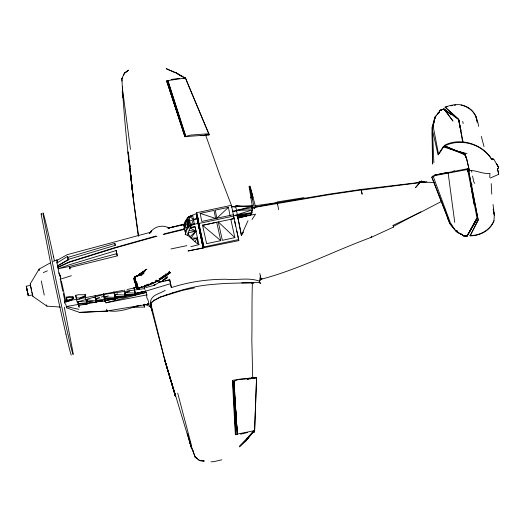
<?xml version="1.0" encoding="UTF-8"?>
<svg xmlns="http://www.w3.org/2000/svg" width="525" height="525" viewBox="0 0 525 525"><rect width="100%" height="100%" fill="white"/><g stroke="black" fill="none" stroke-linecap="round" stroke-linejoin="round"><path stroke-width="0.79" d="M103.642 293.495L103.602 296.376L101.286 297.025M114.713 294.407L115.644 296.317L124.753 296.881L124.812 293.331M432.62 163.931L432.298 133.153C432.639 125.711 433.007 116.694 439.609 112.009M151.574 308.438L150.859 306.994L164.555 359.113L175.022 394.157L164.994 361.102L175.481 396.552L164.896 360.695L164.588 357.65M135.594 280.455L136.71 285.902L135.995 285.961M234.15 388.192L233.723 381.321L238.055 379.588L256.554 378.118L254.573 431.931L252.249 432.567M181.748 76.433L175.56 72.548L185.417 78.002L185.391 78.547L175.56 72.548L166.241 68.696L175.015 72.712M489.74 177.411L489.969 173.388C482.6 174.366 475.788 169.759 468.582 170.618L478.203 220.152L470.059 235.869C480.185 235.823 490.094 230.6 493.986 220.94L494.288 214.882L493.021 204.481M146.856 294.892L105.893 302.813L105.413 300.713L146.291 292.438L146.856 294.892L146.705 297.498L147.991 299.854L148.969 304.1L107.021 310.997L79.662 312.441L66.728 307.893L65.743 304.264L64.792 303.391L64.516 302.216L66.308 300.582M433.873 162.816L432.482 130.246L432.652 127.293L434.378 120.835L431.97 127.601L432.541 163.964M190.87 246.711L198.962 244.624C194.624 242.104 191.527 238.153 187.615 235.246C188.803 229.825 191.842 224.831 193.463 219.43L197.151 218.157L198.785 226.59M187.543 218.295L187.451 219.614L187.143 218.065L189.525 216.333L189.801 216.963L187.543 218.295L187.451 219.614L188.908 227.095L187.058 229.477L185.233 234.583L187.615 235.246M253.765 431.274L253.805 430.789L235.344 434.483L232.404 380.395L240.588 379.043L256.443 377.495L252.341 378.577M188.941 225.488L189.696 216.444L192.642 215.178L194.309 223.788L188.632 225.711L187.904 222.023L193.463 219.43L189.696 216.444L187.445 217.783L191.297 224.7L188.613 225.277M467.617 171.787L467.591 169.523L435.921 175.376L433.059 175.987L431.819 177.122L449.735 223.374L455.667 230.862L458.299 232.903L460.733 233.947L460.819 234.393L462.361 234.642L463.352 235.843L467.125 236.086L467.506 234.563M62.79 291.204L60.237 279.221L60.5 276.885L58.918 272.803L57.803 267.153L69.339 261.863L115.546 247.413L156.043 236.02M259.849 273.466L260.354 275.94L259.547 281.249L259.928 283.31M185.233 234.583L185.574 232.614L185.233 231.151L188.002 226.229L186.723 219.621L186.178 221.005M134.8 291.047L135.562 294.945L124.97 294.486L125.298 292.648L129.813 291.086M434.523 120.054L435.1 116.931L436.505 115.5M278.663 209.705L277.285 202.755L255.865 206.889L254.369 208.261L251.98 207.552L252.466 209.843L250.307 215.67L250.773 213.275M56.772 260.472L56.536 259.868L56.615 260.564L57.422 261.017L57.015 262.992L57.862 267.461L69.412 262.211L115.631 247.826L156.916 236.257M188.317 217.763L188.501 216.923L192.052 215.729M435.323 118.033L435.1 116.931L433.112 126.02L438.664 154.77M183.927 224.306L183.56 225.953L184.341 226.288L183.927 224.306L185.377 220.822L187.235 218.479M123.073 97.893L122.312 92.236L122.581 91.101M197.544 243.6L197.492 237.956L190.988 238.16L195.989 231.144L190.332 228.158L191.152 224.72L194.309 223.788M186.723 219.621L184.098 228.952L185.574 232.614M250.307 215.67L252.466 209.843L251.81 206.443L235.666 206.056L249.408 206.588L235.666 206.141L241.395 235.305L243.613 232.004M187.464 227.647L188.002 226.229L187.307 222.692L187.904 222.023M123.815 74.629L124.523 73.185L128.428 70.363L124.484 73.034L121.866 78.652C124.628 131.171 131.217 183.52 138.206 235.646M185.627 222.397L184.262 225.868L184.098 228.952L163.872 233.94M248.017 220.671L241.395 235.305L237.996 218.151L251.324 214.364M164.968 280.763L169.66 279.7L171.373 287.615C189.026 281.8 207.565 279.254 226.118 279.234C237.156 280.429 249.001 277.121 259.547 281.249L261.128 279.274C299.237 269.286 334.215 250.891 371.057 237.431L371.634 236.217M189.144 222.607L188.856 219.883M470.059 235.869L478.17 220.001L468.582 170.618M476.457 218.899L467.112 236.033L476.68 219.87L476.372 218.269M467.591 169.523L477.041 218.183L467.125 236.086L463.352 235.843L461.987 234.577M493.927 220.684C490.042 230.383 480.119 235.489 470 235.613M455.733 230.514L456.586 231.761L461.534 234.15L462.479 235.246L467.066 235.83L477.041 218.183M476.68 219.87L467.066 235.83M143.62 271.517L139.702 274.109L139.178 275.002L141.665 272.836L144.447 272.101M31.48 290.266L30.24 283.868L39.08 269.128L50.315 262.868M361.154 189.138L361.272 190.109L426.825 181.794M439.202 153.694L443.625 146.836L445.115 146.744L454.998 150.15L443.513 146.258L439.084 153.09M149.933 233.192C153.287 226.623 163.026 224.05 169.109 228.198M144.349 304.172L149.474 306.298L151.082 303.85L151.338 305.222M437.351 114.437L439.432 112.363L437.483 113.82M142.465 273.44L139.663 274.076L138.508 275.435L140.346 273.761L143.154 273.138M252.026 219.443L255.57 214.161L237.897 217.691L246.428 216.3M194.952 241.657L197.492 237.956L192.262 239.577M184.012 224.877L186.815 220.113L187.464 223.447M138.528 275.546L137.845 275.848L139.02 274.608L143.305 274.011M66.465 301.153L67.029 300.385L73.395 298.482L69.438 300.963L66.557 301.475L66.367 297.202L69.234 296.599L73.126 297.216L73.408 298.489L69.346 300.425L76.597 299.355L76.657 299.742L79.544 299.237L85.522 295.601L85.621 296.1L79.472 298.797L123.139 290.358M244.63 441.597L245.923 440.849L253.063 431.891L239.42 446.217L246.816 439.668L253.28 431.931M149.349 233.559L151.725 230.449L149.914 232.772M496.25 163.4L498.684 167.442L497.523 168.971L498.75 174.313L490.238 178.067M122.062 81.152L121.866 78.652L122.666 77.621M245.923 440.849L253.063 431.891M434.313 175.901L435.094 174.943L442.188 173.48M434.339 176.039L435.12 175.074L467.427 168.742L468.759 171.281L467.197 171.603M175.166 394.918L175.455 396.447L164.555 359.113L150.99 304.283L150.767 303.089L152.598 301.252M143.968 273.571L141.067 273.787L138.397 275.061L139.663 274.076M86.927 300.103L87.557 301.448L96.003 302.676L95.786 301.258M424.312 181.657L420.256 182.149L415.452 187.72L420.23 182.044L434.267 182.529M253.805 430.789L246.612 439.123L253.214 431.878M139.086 274.759L140.326 273.65L141.711 273.256M255.623 206.889L254.369 208.261L250.13 188.849M440.961 110.657L441.879 109.653L443.966 108.938L452.99 121.045L443.992 109.043L458.673 119.621L462.637 141.901M139.02 274.608L138.429 275.225L141.848 274.089M57.422 261.017L56.785 261.68L57.015 262.992L67.548 256.371L68.257 259.921L57.553 265.88L68.828 259.238L115.165 245.359L114.837 243.39L67.745 257.427L68.257 259.921M277.312 202.86L329.339 194.106L361.134 189.44L414.461 183.061L421.654 181.768L417.388 182.752L421.509 181.04L420.282 182.293L424.338 181.794M152.079 302.361L153.904 300.523L159.908 297.255L166.228 295.372L166.123 294.82L166.215 295.319L172.541 293.436L172.443 292.937L172.528 293.383L183.061 290.227L194.532 287.89M166.845 277.423L164.371 279.582L162.31 280.422M260.722 283.664L260.584 282.916L259.691 282.621L253.838 282.634L252.361 283.881C251.764 302.531 252.151 321.202 251.829 339.826L252.702 377.862M139.151 274.883L140.372 273.683L138.495 275.356M239.63 446.906L246.337 440.291M166.222 278.073L165.021 279.083M165.277 277.338L165.907 276.734M166.747 277.056L167.377 276.452M228.427 207.336L216.832 218.229L215.263 210.144L228.427 207.336L229.996 215.421M420.256 182.195L421.509 181.04M137.845 275.848L138.672 275.126M149.172 284.543L151.974 283.592L151.758 282.581L151.968 283.539L152.657 283.231L152.434 282.227L153.359 283.034L155.433 282.128L156.096 281.669L155.853 280.56L156.083 281.617L157.48 281.111L156.516 280.101L157.474 281.059L160.178 279.536L159.2 278.48L160.171 279.49L161.477 278.467L161.201 277.207L161.477 278.467L162.848 277.81L162.573 276.55L162.842 277.758L163.498 277.246L163.222 275.993L163.485 277.2L164.85 276.485L163.852 275.376L164.837 276.439L165.493 275.927L165.185 274.516L165.487 275.874L168.833 273.735L168.512 272.278L168.82 273.689L170.166 272.875L169.129 271.563L170.166 272.875M208.051 135.096L209.383 134.708L202.991 135.726L208.93 134.197L208.819 133.737L185.384 77.766L183.251 78.087M124.523 73.185L128.382 70.068M121.866 78.652L122.732 77.956M140.346 273.518L141.612 272.534M470.492 185.404L471.758 184.419M167.022 277.968L167.646 277.495M470.452 185.279L471.745 184.36M250.195 378.932L251.738 377.902M188.002 226.229L184.098 228.952L187.307 222.692M247.682 379.253L249.244 378.164M157.598 283.461L152.821 285.725L145.714 287.634M157.953 281.945L158.609 281.498M159.423 281.708L160.086 281.262M158.189 282.929L158.852 282.476M439.346 111.917L438.027 112.77L438.119 113.269L439.438 112.376L438.742 112.711L439.786 110.407L441.879 109.653M170.31 272.613C160.985 279.753 150.708 285.626 139 288.14C140.011 289.282 137.911 289.892 137.753 288.862L136.894 288.304L136.992 288.94L137.78 289.144M250.714 378.683L254.087 377.672M153.261 300.877L160.604 296.914L164.089 295.765M56.615 260.564L67.305 254.658L151.292 232.076M142.938 271.642L144.25 270.913M144.867 270.224L146.869 269.128M136.382 276.13L137.747 275.815L135.667 276.301L137.819 276.288L136.388 276.183L137.714 275.513L137.025 275.783M144.204 270.637L146.206 269.568M371.057 237.431L393.507 227.069L393.435 226.406L420.912 211.785M470.708 186.296L472.041 185.588M142.255 271.983L145.622 270.414M444.905 145.858C460.583 137.917 482.226 144.112 491.492 159.075L493.795 159.265L491.439 158.78C482.068 144.04 460.543 137.11 444.767 145.162L444.905 145.858L454.991 150.596L464.71 153.595L466.548 158.314M441.571 201.357L420.932 212.133L393.081 225.356L393.507 227.069M162.98 280.317L166.268 278.099L162.98 280.133M260.715 279.261L262.159 278.512M461.534 234.15L460.845 234.498L462.387 234.741M165.237 290.312C160.328 293.705 151.692 294.512 150.531 301.442L150.944 303.247M249.218 187.156L250.176 187.005L253.011 197.407M192.727 215.65L189.683 217.12L189.545 216.438L196.271 213.642L197.413 219.726M251.974 208.261L251.908 206.962L252.092 208.13L253.654 207.578M137.064 275.828L139.086 275.048L142.013 275.008L138.403 275.218M187.418 223.243L188.094 222.935L187.425 219.188M247.728 379.365L251.416 378.131M43.286 272.6L47.375 270.815M142.951 271.911L145.005 271.11M137.215 305.911C128.448 308.943 118.827 312.191 109.548 310.977M140.503 305.242L133.507 307.348L144.677 307L144.375 305.452M198.115 223.158L191.29 225.396M197.262 218.741L193.574 220.008M191.264 225.291L189.098 226.301L188.908 227.095M140.982 273.184L142.354 272.711M142.38 272.869L139.742 274.299M124.176 289.925L125.409 296.737L115.644 296.317L115.237 294.577L117.502 293.81M460.353 128.074L458.633 119.241L445.088 107.12C451.658 104.803 459.217 103.215 465.8 106.352C473.957 109.732 477.428 118.125 478.616 126.361M445.148 107.376L447.248 106.7M234.117 218.964L233.448 215.854L252.466 209.843L236.499 210.42L232.536 211.155M190.332 228.158L194.998 226.669L198.962 244.624M114.811 295.562L115.493 299.06L104.921 298.699L104.541 297.065L108.301 295.864M247.505 432.528L240.594 434.195M60.237 279.221L71.393 275.717M164.791 295.536C178.316 290.679 192.281 286.755 206.574 285.022A302.275 217.048 -11 0 1 226.839 283.388L253.838 282.634M53.123 261.299L57.33 259.98M64.516 302.216L72.214 299.814M136.585 281.702L137.412 285.725L136.71 285.902M252.906 431.845L254.441 431.373L253.063 431.622M116.169 250.543L69.877 264.639L58.124 268.813L69.517 266.411L116.839 253.647L116.169 250.543L117.265 255.878L69.727 267.619L70.022 269.108L69.517 266.411L69.727 267.619M169.66 279.7L170.553 283.684L145.983 291.06L134.846 293.711M443.31 109.344L439.786 110.407L443.966 108.938L449.026 113.183M252.643 212.71L237.786 217.173L237.313 214.633M86.034 300.241L87.288 303.903L86.645 304.093L78.251 303.384L77.792 301.343M188.016 222.58L189.348 222.187M94.047 297.741L95.576 297.294L95.182 295.26M443.336 109.449L444.038 109.246M144.283 287.07L144.578 288.592L103.963 294.374L77.116 302.052L76.519 298.974M104.547 296.756L105.472 301.192L104.705 301.402L96.259 300.175L95.885 298.535L99.743 297.458M252.538 432.462L254.573 431.931L256.554 378.118M236.591 210.833L236.499 210.42L251.81 206.443L250.222 206.62M105.893 302.813L146.291 292.438M168.486 228.047L183.317 224.339M163.177 234.596L184.19 229.432M134.026 287.982L136.323 287.418M105.413 300.713L132.458 294.282M251.272 283.231L253.621 282.68M168.571 228.152L176.459 226.295M178.034 225.927L182.766 224.812L167.777 228.073M221.786 459.815L213.957 461.639L211.011 461.803M159.502 281.997L163.406 281.118M105.289 300.241L113.269 298.443M114.863 298.082L122.843 296.284M124.438 295.923L131.618 294.302M134.813 293.58L145.983 291.06L135.266 293.449L134.558 290.325M237.779 216.471L235.423 215.257L237.562 215.821L251.403 212.73L237.339 214.751M127.043 289.557L136.526 287.438M158.655 282.476L169.719 280.002M200.668 135.713L204.612 135.188M124.753 296.881L125.409 296.737M185.417 78.002L166.707 80.771L167.213 82.556L168.794 82.215M220.769 240.653L202.552 225.31L216.707 222.239L220.769 240.653L206.607 243.672L202.486 224.963M27.202 291.132L26.25 286.23L30.542 285.311L30.66 285.698M26.821 288.743L26.604 287.91L28.271 295.778L32.563 294.86L32.458 294.525M231.394 205.321L238.658 239.558L203.89 246.967L196.619 212.723L231.394 205.321L231.827 207.211M200.169 213.367L214.049 210.4L215.611 218.485L200.169 213.367L201.731 221.445L233.212 214.732M198.706 223.512L233.481 216.103L233.75 217.284M199.343 224.208L198.05 224.477M442.975 173.322L446.88 172.489M453.127 171.163L454.689 170.828M202.552 225.31L234.032 218.603L233.96 218.256M234.865 237.648L222.344 240.319L218.282 221.904L234.865 237.648L230.797 219.24L234.032 218.603M76.657 299.742L75.705 295.332L78.566 294.722L85.319 294.774L85.621 296.1M66.557 301.475L66.367 297.202L67.029 300.385L66.472 297.8L73.06 296.868L73.395 298.482M171.006 248.942L186.808 245.648M238.586 239.446L238.809 240.607L187.989 250.976L203.149 248.023L200.602 235.751M77.864 301.383L78.737 305.484L102.874 300.72M417.355 182.602L420.256 182.149M361.239 189.958L329.444 194.644L254.782 207.375M168.538 81.46L166.957 81.756L169.148 88.377M232.647 211.739L236.611 210.998M236.499 210.42L251.862 207.69M204.796 135.306L207.034 134.938M235.791 206.784L231.696 206.699M304.001 197.656L277.161 201.948L277.397 203.326M85.982 300.694L87.55 300.444M450.942 105.768L452.537 105.525M454.125 105.276L455.72 105.033M171.157 79.465L179.688 78.35M82.425 303.713L66.34 306.561L78.868 309.317M87.157 302.997L92.676 302.157M95.826 301.678L102.92 300.602M254.782 205.787L276.636 202.709M449.216 220.677L448.488 220.776L447.182 215.821M66.439 300.832L64.26 301.133L64.568 299.197L63.295 293.488M139.059 274.798L139.762 274.706L138.377 275.1L139.086 275.048M202.184 135.378L185.148 136.612L180.698 123.021M149.474 306.298L150.924 306.167M238.941 206.601L252.302 205.537M208.819 133.737L190.227 135.122L185.87 136.421L167.803 80.469L185.771 136.835M463.352 235.843L466.338 235.928M137.753 288.862L139.282 289.19L137.786 288.921L136.795 287.628L136.94 288.468L136.795 287.72L138.534 288.921L137.255 286.132M79.715 312.336L107.894 311.2L107.021 310.997L106.608 309.205M235.193 206.791L233.789 206.83L235.758 206.515M241.671 282.916L253.424 282.824M237.562 215.821L249.506 215.683M136.264 284.97L135.502 284.963L135.975 287.319L137.681 288.33L137.786 288.921M104.541 297.065L115.028 297.327L115.493 299.06M197.873 459.303L199.618 460.602L204.094 460.727L199.585 460.451L195.241 457.177L190.942 446.401L164.555 359.113M104.921 298.699L115.421 299.02M124.97 294.486L135.562 294.945M125.298 292.648L135.083 293.114L135.489 294.906M115.237 294.577L125.022 295.05M76.223 297.892L79.255 298.049L85.536 295.785L85.227 294.276L85.319 294.774M78.251 303.384L87.288 303.903M243.757 206.588L235.666 206.056L235.797 206.85M32.215 293.495L32.885 296.356L46.922 306.147L60.434 307.072M189.092 230.593L195.989 231.144L194.998 226.669L190.529 227.41L190.385 226.662M79.308 301.488L86.901 302.21M102.401 300.851L96.259 300.175L95.307 298.154M96.049 302.617L87.557 301.448L87.17 299.762L95.622 301.042L96.003 302.676M462.479 235.246L466.364 236.033M95.885 298.535L104.337 299.814L104.705 301.402M199.618 460.602L204.238 461.429M450.102 148.851L455.05 150.235L450.076 148.752M454.991 150.596L466.948 153.615M450.634 148.208L452.051 148.641M146.528 285.003L147.591 285.338M197.19 458.253L196.127 457.918L197.019 458.627L195.241 457.177L196.37 457.859M461.081 105.026C468.366 106.857 476.024 112.114 476.687 120.199M145.13 285.521L146.199 285.882M460.497 151.968L464.717 153.536L465.596 157.428M464.848 154.199L455.72 150.439M445.141 146.875L443.513 146.258L444.99 146.107L449.932 147.991M469.494 171.209L466.679 159.009L464.973 154.862L455.838 151.036L443.625 146.836M469.389 170.658L466.574 158.458L464.868 154.304L455.707 150.367M462.525 152.427L464.71 153.595M144.06 286.433L144.887 286.88L144.047 286.381M195.241 457.177L196.363 457.807M174.412 72.286L175.009 72.68M137.478 287.234L137.734 288.579L136.795 287.628M444.025 109.193L451.165 114.673M138.397 288.087L137.504 287.339L137.281 286.237M445.088 107.12L458.679 119.444L463.057 142.131M187.53 433.65L191.067 446.965L192.052 448.212L191.061 446.913M453.738 228.618L449.761 223.473L448.225 218.879M60.5 276.885L59.437 275.349L58.918 272.803M474.751 183.415L473.675 181.722A105.696 1.857 78 0 1 472.572 176.026M496.263 163.452L498.711 167.573L497.523 168.971L497.372 168.21L498.75 174.313M151.896 309.566L150.872 306.777M196.271 213.642L200.767 236.519L196.672 215.742L197.564 220.703L197.151 218.157M143.791 304.71L144.441 305.891L144.263 304.986M467.611 168.604L468.608 170.494M467.617 168.656L468.648 170.691M467.657 168.84L468.661 170.75M458.299 232.903L457.098 230.554L455.667 230.862L450.345 222.757L433.059 175.987M77.503 301.658L79.15 307.276L78.737 305.484M152.086 310.603L150.609 305.648L151.115 304.572L150.767 303.089M143.758 304.973L144.677 307M192.137 448.658L193.023 450.699M188.35 85.227L208.93 134.197M465.288 154.914L465.852 156.286M188.062 84.532L185.384 77.766M431.819 177.122L447.976 218.131M203.149 248.023L197.459 220.152M231.998 206.804L219.949 175.35L205.643 135.076M192.59 449.728L195.274 457.327M444.8 208.898L445.594 211.207M166.707 80.771L173.657 101.85M184.931 136.579L183.048 131.079M393.081 225.356L393.435 226.406M180.784 123.998L181.762 126.879M237.937 218.118L238.284 219.338M169.398 89.152L180.534 123.283M167.213 82.556L184.898 136.815M128.002 151.797L133.107 195.989M30.24 283.868L30.68 285.58M46.515 304.848L46.922 306.147M26.25 286.23L26.368 286.617M181.978 127.595L182.838 130.456M232.404 380.395L233.408 384.425L235.856 434.851M255.734 207.46L250.005 186.145L249.053 186.296L250.963 197.951M481.307 136.408L484.03 146.6M177.706 393.179L191.513 445.633M134.525 277.902L134.361 277.377L134.951 280.895M130.095 168.978L132.825 195.221L131.657 183.835M134.446 277.495L134.302 276.964L135.995 286.007M135.115 277.095L134.905 276.367L135.148 278.106M196.619 212.723L198.247 219.194M135.128 277.193L134.932 276.655M234.642 221.353L235.699 226.131M236.749 230.915L238.809 240.607M198.109 219.023L197.19 215.316L198.673 222.987M66.078 302.433L61.346 280.921M189.577 440.711L191.067 446.965M189.617 440.875L190.942 446.401M261.128 279.274L260.354 275.94M134.124 279.51L133.757 278.073L134.538 282.522L135.502 283.585L135.207 282.194M123.349 74.839L123.467 75.351M175.245 395.528L175.455 396.447M138.482 288.579L138.377 287.989L138.534 288.921M432.482 130.246L438.073 154.868M144.585 288.199L144.88 289.524M31.887 292.044L32.425 294.591M26.598 287.588L27.057 289.793M27.477 292.267L27.917 294.098L27.759 293.173M237.372 233.52L237.727 235.115M134.347 280.468L134.584 281.518M75.705 295.332L76.597 299.355M249.697 186.926L252.459 199.48M160.571 277.817L160.834 279.031M150.57 284.038L150.38 283.185L150.577 284.091M148.995 283.736L149.185 284.596L144.972 286L144.808 285.246L144.985 286.053L141.448 287.05L141.297 286.342L141.461 287.103L138.633 287.897L137.412 285.725M147.774 285.042L147.597 284.242L147.787 285.095M44.258 295.07L41.258 280.895M31.979 292.596L30.804 286.834M26.939 289.098L27.307 290.955M115.028 297.327L113.886 291.749M103.747 297.065L104.337 299.814M135.083 293.114L133.908 287.372M460.701 129.15L461.035 130.745M361.174 189.591L362.145 194.257L361.134 189.44M170.533 283.579L171.373 287.615M60.099 274.929L60.723 277.928M27.32 290.876L27.556 292.156M64.293 307.151L73.119 353.259A72.384 1.273 78 0 1 72.594 353.161A70.179 1.234 78 0 1 67.778 333.657A70.179 1.234 78 0 1 62.6 310.61A72.384 1.273 78 0 1 53.839 269.732L43.063 214.239A72.384 1.273 78 0 1 43.595 214.338A70.179 1.234 78 0 1 48.405 233.835A70.179 1.234 78 0 1 53.583 256.882M464.973 154.862L464.901 154.481M185.233 231.151L185.594 232.903M135.476 283.539L135.739 284.786M137.156 284.504L136.874 283.126M136.178 283.356L135.332 279.116M277.285 202.755L277.705 204.802M202.387 244.571L199.001 227.384M136.507 286.132L136.717 287.182M136.454 285.922L136.874 287.982L137.721 288.619M27.707 292.727L28.271 295.778M114.837 243.39L115.244 245.431M475.886 116.123L477.107 122.377M471.45 170.271L471.831 172.226M435.1 116.931L435.31 117.981M456.383 230.711L456.586 231.761M198.772 225.888L199.067 227.391M498.684 167.442L493.782 159.219L491.492 159.075M493.198 209.173L493.48 210.663M493.769 212.152L494.347 215.138M462.742 121.452L463.162 123.598M458.909 120.645L460.76 130.174M464.868 154.304L464.953 154.737M435.022 174.576L435.094 174.943M203.89 246.967L198.752 223.381M202.466 244.906L202.755 246.396M103.963 294.374L104.455 296.92M85.181 297.504L85.457 298.928M493.218 209.324L494.288 214.882M237.405 233.717L237.641 234.944M116.839 253.647L117.265 255.878M135.352 279.195L134.938 276.839M67.548 256.371L67.745 257.427M150.892 306.876L151.042 307.67M73.06 296.868L73.126 297.216M66.367 297.202L66.472 297.8M189.243 221.629L189.512 223.177M471.798 191.054L474.062 204.579M250.825 197.236L252.591 208.077M66.728 307.893L66.563 306.869L66.577 307.368M122.181 91.672L122.548 94.008M122.791 95.563L123.158 97.899M122.312 92.236L122.555 93.811M122.922 96.173L123.165 97.748M132.661 194.591L138.666 236.342M448.153 173.086L454.748 222.397M122.752 90.904L130.463 149.441M39.08 269.128L39.277 270.683M30.542 285.311L30.594 285.712M32.819 295.851L32.885 296.356M128.238 152.821L128.855 158.471M129.032 160.086L129.386 163.321M129.563 164.935L131.506 182.707M131.683 184.321L132.917 195.628L132.162 188.383M128.73 155.367L128.894 156.968M129.655 164.227L129.905 166.642M130.154 169.057L130.489 172.279M130.659 173.887L130.994 177.109M131.158 178.723L131.493 181.939M131.749 184.354L131.998 186.775M129.235 160.25L129.373 161.772M129.649 164.312L129.905 166.753M130.154 169.194L130.489 172.449M130.653 174.077L130.987 177.325M131.152 178.953L131.486 182.208M129.695 164.975L129.938 167.377M237.359 434.168L233.723 381.321L237.346 434.385M237.313 434.083L236.572 423.524M235.692 434.05L232.995 382.955M122.45 86.625L122.614 88.968M235.259 400.601L235.449 403.515M235.889 415.38L233.723 381.321L235.548 408.949M233.723 381.321L236.919 429.194M234.288 383.775L234.412 385.98M234.741 391.853L234.938 395.502M236.001 414.737L235.653 408.102M491.223 183.684L491.761 194.132M95.576 297.294L95.622 301.042M180.797 123.447A1449.138 70.862 74.3 0 1 173.755 102.277M53.583 256.876A72.384 1.273 78 0 1 54.429 260.708M65.94 334.149A70.179 1.234 78 0 1 57.855 297.78A72.384 1.273 78 0 1 52.001 270.231L41.226 214.738A72.384 1.273 78 0 1 41.757 214.83M65.947 334.156A70.179 1.234 78 0 0 70.757 353.666A72.384 1.273 78 0 0 71.308 355.064M195.989 231.144L189.952 236.795L187.838 232.975L195.989 231.144M471.857 184.82L470.571 185.719L471.85 184.813M154.179 285.114L153.497 285.462L155.531 284.498L154.179 285.114M148.969 304.1L147.459 303.87L148.969 304.1M166.838 275.113L165.821 273.906L166.852 275.166M167.468 274.45L167.167 273.092L167.475 274.496M146.383 285.548L146.213 284.793L146.377 285.548M155.42 282.076L155.203 281.065L155.433 282.128M153.904 300.523L153.818 300.07L153.897 300.471"/></g></svg>
